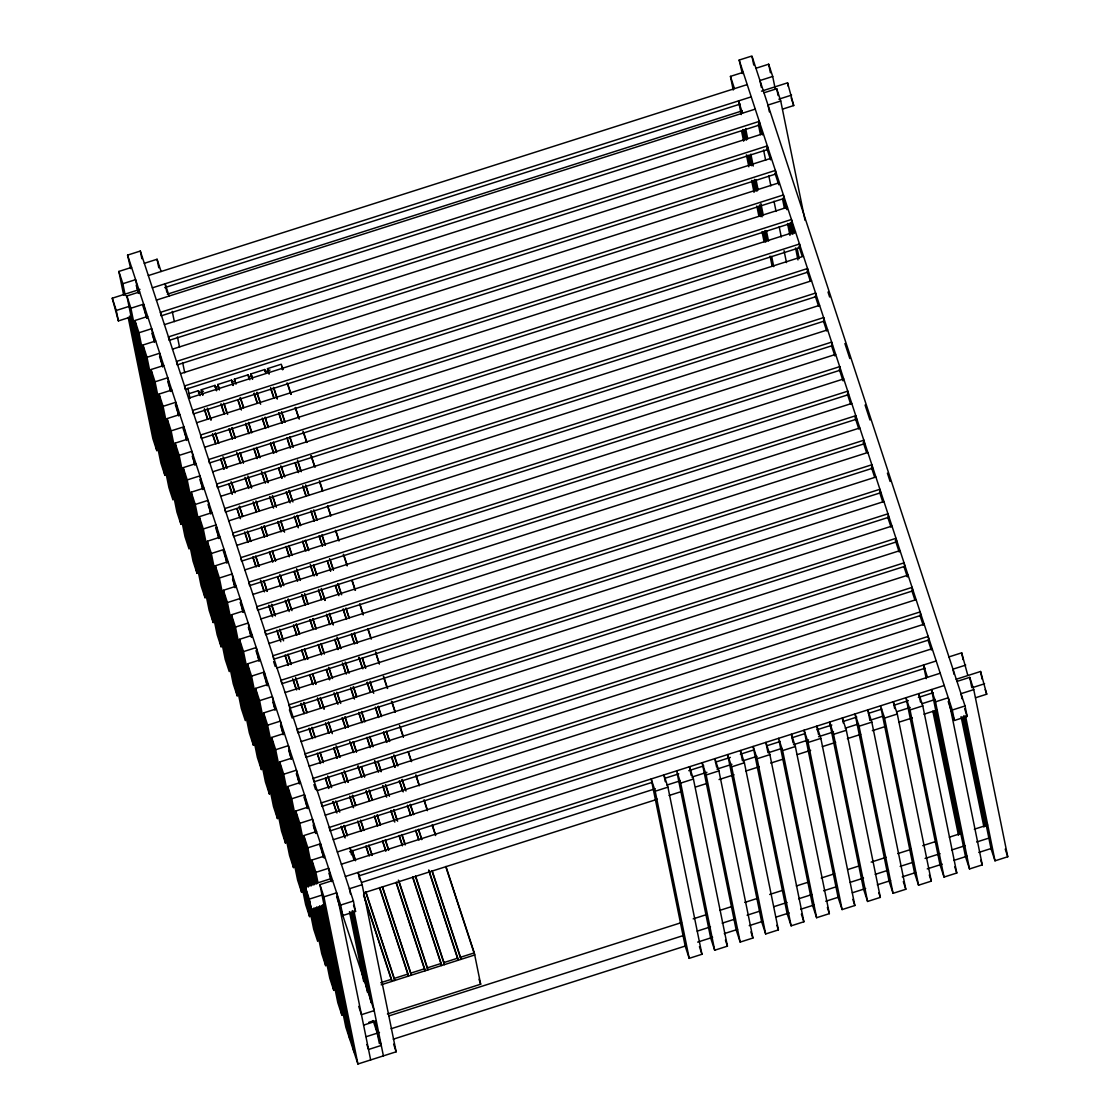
<?xml version="1.0" encoding="UTF-8"?>
<svg xmlns="http://www.w3.org/2000/svg" width="1120" height="1120" viewBox="0 0 1120 1120"><rect width="100%" height="100%" fill="white"/><g stroke="black" fill="none" stroke-linecap="round" stroke-linejoin="round"><path stroke-width="1.5" d="M127.568 255.122L140.308 251.048L353.416 901.012L355.544 911.456L342.804 915.516L340.676 905.072L127.568 255.122L130.69 268.632M742.308 73.57L739.172 60.06L751.912 56L965.034 705.95L967.148 716.408L954.408 720.468L948.206 701.554M123.704 295.316L118.846 271.446L131.586 267.386M144.326 263.312L157.066 259.252L161.084 271.516M733.222 90.034L730.45 76.384L743.19 72.324M755.93 68.264L768.67 64.204L772.702 76.468L775.124 88.396M125.3 295.638L122.864 283.71L135.604 279.65L138.376 293.286M148.344 275.576L747.208 84.588M772.702 76.468L759.962 80.528L761.348 87.346M131.138 316.862L118.398 320.922L112.252 298.214L139.986 289.366M761.488 91.154L787.57 82.838L793.716 105.56L782.558 109.116M168.098 474.348L164.906 475.356L160.888 463.092L126.882 295.974L139.622 291.9M152.362 287.84L751.24 96.852M763.98 92.792L776.72 88.732L780.738 100.996L805.028 220.36M164.724 287.616L740.292 104.048M118.398 320.922L116.27 310.478L129.01 306.418M167.328 294.196L742.182 110.866M778.848 99.176L791.588 95.102M164.906 475.356L130.9 308.238L143.654 304.164L146.426 317.814M156.394 300.104L755.258 109.116M780.738 100.996L767.998 105.056L769.384 111.874M134.932 320.502L138.95 332.766L172.956 499.884L168.924 487.62L134.932 320.502L147.672 316.428M138.95 332.766L151.69 328.692L154.462 342.342M164.43 324.632L763.294 133.644M142.968 345.03L146.986 357.294L180.992 524.412L176.974 512.148L142.968 345.03L155.708 340.956M768.026 149.394L169.162 340.382L168.448 336.896L767.326 145.908L768.026 149.394L767.018 146.328M146.986 357.294L159.726 353.22L162.512 366.87M172.48 349.16L771.344 158.172M151.018 369.544L155.036 381.808L189.042 548.94L185.01 536.676L151.018 369.544L163.758 365.484M155.036 381.808L167.776 377.748L170.548 391.398M180.516 373.688L779.38 182.7M159.054 394.072L163.072 406.336L197.078 573.468L193.06 561.204L159.054 394.072L171.794 390.012M189.28 393.582L198.45 390.656L200.088 395.64M202.776 395.178L201.264 389.76L215.026 385.378L216.65 390.362M219.338 389.9L217.826 384.482L231.588 380.086L233.226 385.084M234.808 381.29L234.388 379.19L248.15 374.808L249.788 379.792M252.462 379.33L250.95 373.912L264.712 369.53L265.804 372.848M269.038 374.052L267.512 368.634L281.274 364.238L282.912 369.236M198.436 392.882L203.434 391.286M215.096 387.576L218.428 386.512M231.742 382.27L235.074 381.206M248.402 376.95L251.734 375.886M270.046 370.048L265.048 371.644L264.712 369.53M163.072 406.336L175.812 402.276L178.598 415.926M188.552 398.216L787.43 207.228M167.09 418.6L171.122 430.864L205.114 597.996L201.096 585.732L167.09 418.6L179.844 414.54M193.284 413.952L792.148 222.964L791.448 219.492L192.584 410.48L193.046 412.804M171.122 430.864L183.862 426.804L186.634 440.44M196.602 422.744L795.466 231.756M216.342 621.502L213.164 622.524L209.146 610.26L175.14 443.128L187.88 439.068M213.164 622.524L179.158 455.392L191.898 451.332L194.67 464.968M204.638 447.272L803.502 256.27M183.176 467.656L187.208 479.92L221.2 647.052L217.182 634.788L183.176 467.656L195.916 463.596M808.234 272.02L209.37 463.008L208.67 459.536L807.534 268.534L808.234 272.02L807.226 268.954M187.208 479.92L199.948 475.86L202.72 489.496M212.688 471.8L811.552 280.798M191.226 492.184L195.244 504.448L229.25 671.58L225.218 659.316L191.226 492.184L203.966 488.124M195.244 504.448L207.984 500.388L210.756 514.024M220.724 496.314L819.588 305.326M199.262 516.712L203.28 528.976L237.286 696.094L233.268 683.844L199.262 516.712L212.002 512.652M203.28 528.976L216.034 524.916L218.806 538.552M228.774 520.842L827.638 329.854M207.312 541.24L211.33 553.504L245.336 720.622L241.304 708.358L207.312 541.24L220.052 537.18M233.492 536.592L832.37 345.604L831.656 342.118L232.792 533.106L233.268 535.43M211.33 553.504L224.07 549.43L226.842 563.08M236.81 545.37L835.674 354.382M256.564 744.142L253.372 745.15L249.354 732.886L215.348 565.768L228.088 561.694M253.372 745.15L219.366 578.032L232.106 573.958L234.892 587.608M244.86 569.898L843.724 378.91M223.384 590.296L227.416 602.56L261.408 769.678L257.39 757.414L223.384 590.296L236.138 586.222M227.416 602.56L240.156 598.486L242.928 612.136M252.896 594.426L851.76 403.438M231.434 614.81L235.452 627.074L269.458 794.206L265.44 781.942L231.434 614.81L244.174 610.75M256.914 606.69L855.778 415.702L856.492 419.188L257.628 610.176L257.152 607.852M235.452 627.074L248.192 623.014L250.978 636.664M260.932 618.954L859.81 427.966M239.47 639.338L243.502 651.602L277.494 818.734L273.476 806.47L239.47 639.338L252.21 635.278M243.502 651.602L256.242 647.542L259.014 661.192M268.982 643.482L867.846 452.494M247.52 663.866L251.538 676.13L285.544 843.262L281.526 830.998L247.52 663.866L260.26 659.806M251.538 676.13L264.278 672.07L267.05 685.706M277.018 668.01L875.882 477.022M255.556 688.394L259.574 700.658L293.58 867.79L289.562 855.526L255.556 688.394L268.296 684.334M281.75 683.746L880.614 492.758L879.914 489.286L281.036 680.274L281.512 682.584M259.574 700.658L272.328 696.598L275.1 710.234M285.068 692.538L883.932 501.536M304.808 891.296L301.63 892.318L297.598 880.054L263.606 712.922L276.346 708.862M301.63 892.318L267.624 725.186L280.364 721.126L283.136 734.762M293.104 717.066L891.968 526.064M271.642 737.45L275.66 749.714L309.666 916.846L305.648 904.582L271.642 737.45L284.382 733.39M896.7 541.814L297.836 732.802L297.122 729.316L895.986 538.328L896.7 541.814L895.692 538.748M275.66 749.714L288.4 745.654L291.186 759.29M301.154 741.58L900.018 550.592M309.386 900.438L317.702 941.36L313.684 929.11L279.692 761.978L292.432 757.918M306.6 886.788L283.71 774.242L296.45 770.182L299.222 783.818M309.19 766.108L908.054 575.12M308.196 887.124L287.728 786.506L300.468 782.446M309.442 885.738L291.746 798.77L304.486 794.696L307.272 808.346M317.226 790.636L916.104 599.648M311.038 886.06L295.764 811.034L308.518 806.96M312.284 884.688L299.796 823.298L312.536 819.224L315.308 832.874M325.276 815.164L924.14 624.176M313.88 885.01L303.814 835.562L316.554 831.488M315.112 883.638L307.832 847.826L320.572 843.752L323.344 857.402M333.312 839.692L932.176 648.704M316.708 883.96L311.85 860.076L324.59 856.016M337.344 851.956L936.208 660.968M948.948 656.908L961.688 652.834L967.792 675.332M349.692 851.718L925.26 668.164M317.954 882.574L315.868 872.34L328.622 868.28L331.044 880.222M341.362 864.22L940.226 673.232M965.706 665.098L952.966 669.172L954.002 674.282M324.142 905.506L311.402 909.566L305.256 886.858L331.324 878.542M956.172 679.266L980.574 671.482L986.72 694.19L975.576 697.746M353.892 1051.736L319.9 884.604L332.64 880.544M345.38 876.484L944.244 685.496M956.984 681.422L969.724 677.362L973.756 689.626L1007.748 856.758L995.008 860.818L990.99 848.554L963.928 715.54M359.394 875.714L652.176 782.348M665.476 778.106L678.79 773.864M688.772 770.672L703.738 765.898M715.386 762.188L730.366 757.414M740.348 754.236L753.648 749.98M766.962 745.738L780.262 741.496M791.91 737.786L805.224 733.544M816.858 729.82L831.838 725.046M843.486 721.336L856.786 717.094M868.434 713.384L881.734 709.128M895.048 704.886L908.362 700.644M918.344 697.466L933.31 692.692M311.402 909.566L309.274 899.122L322.014 895.062M362.012 882.308L655.27 788.774M666.932 785.05L680.26 780.808M691.922 777.084L706.916 772.296M716.926 769.118L731.92 764.33M743.582 760.606L756.91 756.364M768.572 752.64L781.9 748.384M793.562 744.674L808.556 739.886M818.566 736.694L833.56 731.92M845.222 728.196L858.55 723.94M870.212 720.23L883.54 715.974M896.868 711.718L910.21 707.476M921.872 703.752L935.2 699.496M973.448 687.302L984.592 683.746M359.506 879.242L358.12 872.424L362.138 884.688L396.144 1051.806L357.924 1064L323.918 896.868L336.658 892.808L370.664 1059.94M362.138 884.688L349.398 888.748L350.448 893.858M667.94 787.15L701.946 954.282L689.206 958.342L655.2 791.224L667.94 787.15L663.922 774.886L665.308 781.718M693.434 779.03L727.426 946.162L714.686 950.222L680.694 783.09L693.434 779.03L689.402 766.766L691.138 775.292M718.914 770.896L752.92 938.028L740.18 942.088L706.174 774.97L718.914 770.896L714.896 758.632L716.632 767.158M744.394 762.776L778.4 929.894L765.66 933.968L731.654 766.836L744.394 762.776L740.376 750.512L742.462 760.746M769.874 754.642L803.88 921.774L791.14 925.834L757.134 758.716L769.874 754.642L765.856 742.378L767.942 752.612M795.368 746.522L829.36 913.64L816.62 917.714L782.628 750.582L795.368 746.522L791.35 734.258L793.072 742.784M820.848 738.388L854.854 905.52L842.114 909.58L808.108 742.462L820.848 738.388L816.83 726.124L818.566 734.65M846.328 730.268L880.334 897.386L867.594 901.46L833.588 734.328L846.328 730.268L842.31 718.004L843.346 723.114M871.822 722.134L905.814 889.266L893.074 893.326L859.068 726.208L871.822 722.134L867.79 709.87L869.876 720.104M897.302 714.014L931.308 881.132L918.554 885.206L884.562 718.074L897.302 714.014L893.284 701.75L894.67 708.568M922.782 705.88L956.788 873.012L944.048 877.072L910.042 709.94L922.782 705.88L918.764 693.616L920.5 702.142M935.522 701.82L948.262 697.76L982.268 864.878L969.528 868.952L965.51 856.688L931.504 689.556L935.522 701.82L969.528 868.952M973.756 689.626L961.002 693.686L962.052 698.81M364.14 892.752L657.398 799.218M669.06 795.508L682.388 791.252M695.716 786.996L707.378 783.286M719.04 779.562L734.034 774.774M745.71 771.064L759.038 766.808M770.7 763.084L784.028 758.842M797.356 754.586L810.684 750.33M822.346 746.62L835.688 742.364M847.35 738.64L860.678 734.398M872.34 730.674L885.668 726.418M898.996 722.176L912.324 717.92M923.986 714.196L937.328 709.94M340.676 905.072L353.416 901.012M954.408 720.468L952.294 710.024L965.034 705.95M380.758 982.702L391.468 979.3L363.664 894.488M365.792 892.36L394.702 980.49L394.268 978.404L408.03 974.008L379.68 887.544M382.368 887.082L411.264 975.212L410.83 973.112L424.592 968.73L396.242 882.266M398.384 880.138L427.826 969.92L427.406 967.834L441.154 963.452L412.804 876.974M415.492 876.512L444.388 964.642L443.968 962.556L457.73 958.16L428.82 870.03M432.054 871.234L460.95 959.364L460.53 957.264L474.292 952.882L445.942 866.418M381.192 984.802L474.712 954.968L445.816 866.838M318.388 907.186L337.82 1002.68L341.838 1014.944L345.016 1013.936M387.408 1013.964L480.662 984.214L474.292 952.882M368.816 1022.308L373.8 1020.726M388.766 1015.952L681.534 922.572M693.182 918.862L706.482 914.62M719.796 910.378L731.444 906.668M744.744 902.426L758.058 898.17M769.692 894.46L783.006 890.218M796.306 885.976L807.954 882.266M821.268 878.01L834.568 873.768M847.882 869.526L859.516 865.816M871.164 862.106L886.13 857.332M897.778 853.608L911.092 849.366M922.726 845.656L936.04 841.414M949.34 837.172L960.988 833.448M974.302 829.206L987.602 824.964M363.58 1025.122L376.32 1021.048M366.184 1036.7L379.484 1032.458M391.132 1028.734L683.886 935.368M697.2 931.126L710.5 926.884M722.148 923.174L735.462 918.932M747.096 915.208L760.41 910.966M773.724 906.724L787.024 902.482M798.672 898.772L811.972 894.53M823.62 890.806L836.934 886.564M850.234 882.322L863.548 878.08M875.182 874.37L888.496 870.114M900.144 866.404L913.444 862.162M925.092 858.452L940.058 853.678M951.706 849.968L965.006 845.712M976.654 842.002L989.968 837.76M393.26 1039.192L686.014 945.812M697.662 942.102L712.628 937.328M724.276 933.618L737.59 929.376M749.224 925.652L762.538 921.41M775.838 917.168L789.152 912.926M800.8 909.216L814.1 904.974M825.748 901.25L839.048 897.008M852.362 892.766L865.662 888.524M877.31 884.814L890.624 880.572M902.258 876.848L915.572 872.606M927.22 868.896L942.186 864.122M953.834 860.412L967.134 856.17M978.782 852.446L992.082 848.204M791.196 97.888L793.716 105.56M985.208 689.598L986.72 694.19M828.002 292.04L829.64 297.024M844.9 343.546L849.8 358.512M865.06 405.034L869.96 419.986M887.404 473.158L890.12 481.474M964.642 708.736L967.148 716.408M1005.242 849.086L1007.748 856.758M739.172 60.06L952.294 710.024M855.484 416.122L856.492 419.188M758.604 123.284L762.412 134.918M766.78 148.204L770.588 159.838M774.942 173.138L778.764 184.772M783.118 198.058L786.94 209.692M791.294 222.992L794.556 232.96M798.924 246.246L802.186 256.214M807.1 271.18L810.362 281.148M815.262 296.1L818.538 306.068M823.438 321.02L826.714 331.002M831.614 345.954L834.876 355.922M839.244 369.222L843.052 380.842M847.42 394.142L850.682 404.11M855.036 417.41L858.858 429.03M863.212 442.33L866.488 452.298M871.388 467.25L874.65 477.232M879.564 492.184L882.826 502.152M887.726 517.104L891.002 527.072M895.356 540.372L899.178 552.006M904.078 566.958L907.354 576.926M911.708 590.226L914.97 600.194M919.884 615.146L923.146 625.114M928.046 640.066L931.322 650.048M983.948 827.092L961.086 716.59M730.45 76.384L734.468 88.648M742.518 113.176L738.5 100.912L741.272 114.562M927.486 677.292L923.468 665.028L926.24 678.678M980.756 860.286L982.268 864.878M958.468 835.226L932.834 711.074M910.042 709.94L906.024 697.69L940.016 864.808L944.048 877.072M954.772 866.88L956.788 873.012M884.562 718.074L880.53 705.81L914.536 872.942L918.554 885.206M929.292 875L931.308 881.132M859.068 726.208L855.05 713.944L889.056 881.062L893.074 893.326M903.308 881.594L905.814 889.266M833.588 734.328L829.57 722.064L863.576 889.196L867.594 901.46M878.822 892.794L880.334 897.386M808.108 742.462L804.09 730.198L838.082 897.316L842.114 909.58M852.838 899.388L854.854 905.52M782.628 750.582L778.596 738.318L812.602 905.45L816.62 917.714M827.358 907.508L829.36 913.64M757.134 758.716L753.116 746.452L787.122 913.57L791.14 925.834M801.374 914.116L803.88 921.774M731.654 766.836L727.636 754.572L761.642 921.704L765.66 933.968M776.888 925.302L778.4 929.894M706.174 774.97L702.156 762.706L736.148 929.824L740.18 942.088M750.904 931.896L752.92 938.028M680.694 783.09L676.662 770.826L710.668 937.958L714.686 950.222M725.424 940.03L727.426 946.162M655.2 791.224L651.182 778.96L685.188 946.078L689.206 958.342M699.44 946.624L701.946 954.282M287.826 384.202L291.088 394.17M295.456 407.47L299.264 419.118M303.632 432.418L306.908 442.4M311.262 455.7L315.084 467.334M319.438 480.634L322.714 490.616M327.628 505.582L330.89 515.564M335.804 530.53L339.066 540.498M343.98 555.464L347.256 565.446M352.156 580.412L355.432 590.38M359.786 603.694L363.062 613.662M367.962 628.628L371.238 638.61M375.606 651.91L379.414 663.544M383.782 676.858L387.59 688.492M391.958 701.792L395.234 711.774M400.134 726.74L403.41 736.708M408.31 751.674L411.586 761.656M415.954 774.956L419.216 784.938M424.13 799.904L427.392 809.872M432.306 824.838L435.582 834.82M282.786 369.656L281.708 366.338L282.366 369.586M287.126 382.858L290.92 394.422M295.246 407.652L298.606 417.872M302.96 431.186L306.656 442.442M311.01 455.714L314.412 466.102M319.718 482.258L322.588 491.036M327.502 506.002L330.778 515.984M335.482 530.348L338.954 540.932M343.308 554.232L347.13 565.866M352.03 580.832L355.068 590.072M359.954 604.996L363.216 614.95M367.85 629.062L371.126 639.03M375.732 653.1L379.302 663.978M383.348 676.312L387.156 687.932M391.496 701.19L395.108 712.194M399.476 725.494L403.284 737.142M408.198 752.108L411.082 760.914M415.828 775.39L419.244 785.792M424.004 800.324L427.392 810.67M432.18 825.272L435.554 835.548M479.038 979.244L480.662 984.214M267.512 368.634L269.15 373.618M274.064 388.584L277.326 398.566M281.694 411.866L284.97 421.834M289.87 436.8L293.146 446.782M297.5 460.082L301.322 471.73M305.69 485.03L308.952 494.998M313.866 509.964L317.128 519.946M322.042 534.912L325.318 544.894M330.218 559.86L333.494 569.828M338.394 584.794L341.67 594.776M346.024 608.076L349.3 618.058M354.214 633.024L357.476 642.992M362.39 657.958L365.652 667.94M370.02 681.24L373.296 691.222M378.196 706.188L381.472 716.156M386.372 731.122L389.648 741.104M394.562 756.07L397.824 766.038M402.192 779.352L406 790.986M410.368 804.286L413.644 814.268M418.544 829.234L421.82 839.216M432.18 870.8L460.53 957.264M273.392 387.352L277.214 398.986M281.568 412.286L284.844 422.268M289.758 437.234L293.02 447.216M297.934 462.168L300.65 470.484M305.564 485.45L308.84 495.432M313.74 510.398L317.016 520.38M321.916 535.332L325.192 545.314M329.56 558.614L333.368 570.262M337.736 583.562L340.998 593.544M345.912 608.51L349.188 618.478M354.088 633.444L357.364 643.426M362.264 658.392L365.54 668.36M370.44 683.326L373.716 693.308M378.084 706.608L381.346 716.59M386.26 731.556L389.522 741.524M393.89 754.838L397.166 764.806M402.066 779.772L405.342 789.754M410.242 804.72L413.518 814.688M418.432 829.654L421.694 839.636M270.704 387.814L273.98 397.796M278.894 412.762L282.156 422.73M287.07 437.696L290.332 447.678M295.246 462.644L298.522 472.626M302.876 485.926L306.152 495.894M311.052 510.86L314.328 520.842M319.242 535.808L322.504 545.79M327.418 560.756L330.68 570.724M335.594 585.69L338.87 595.672M343.224 608.972L346.5 618.954M351.4 633.92L354.676 643.888M359.044 657.188L362.852 668.836M367.22 682.136L370.482 692.118M375.396 707.084L378.672 717.052M383.572 732.018L386.848 742M391.748 756.966L395.024 766.934M399.924 781.9L403.2 791.882M407.568 805.182L410.83 815.164M415.744 830.13L419.006 840.098M270.592 388.248L273.868 398.216M278.768 413.182L282.044 423.164M287.49 439.796L290.22 448.098M295.12 463.064L297.85 471.38M302.764 486.346L306.026 496.328M310.94 511.294L314.202 521.262M319.116 536.228L322.392 546.21M327.838 562.842L330.568 571.158M335.468 586.124L338.198 594.426M343.112 609.392L346.374 619.374M351.288 634.34L354.004 642.656M358.918 657.622L362.194 667.59M367.094 682.556L369.824 690.872M375.816 709.17L378.546 717.486M383.446 732.452L386.722 742.42M391.636 757.386L394.898 767.368M399.266 780.668L402.542 790.65M407.442 805.616L410.718 815.584M416.164 832.216L418.348 838.866M428.708 870.464L458.15 960.246L457.73 958.16M250.95 373.912L252.588 378.896M256.956 392.21L260.218 402.178M265.132 417.144L268.394 427.126M273.308 442.092L276.584 452.06M281.484 467.026L284.76 477.008M289.114 490.308L292.936 501.956M297.304 515.256L300.566 525.224M305.48 540.19L308.742 550.172M313.656 565.138L316.932 575.12M321.286 588.42L325.108 600.054M329.462 613.354L333.284 625.002M337.638 638.302L340.914 648.284M345.828 663.25L349.09 673.218M353.458 686.518L356.734 696.5M361.634 711.466L364.91 721.448M369.81 736.414L373.086 746.382M377.986 761.348L381.262 771.33M385.63 784.63L389.438 796.264M393.806 809.578L397.614 821.212M401.982 834.512L405.258 844.494M415.618 876.092L443.968 962.556M256.83 392.63L260.652 404.264M265.006 417.578L268.282 427.546M273.182 442.512L276.458 452.494M280.826 465.794L284.088 475.776M289.002 490.742L292.264 500.71M297.178 515.676L300.454 525.658M305.354 540.624L308.63 550.592M313.53 565.558L316.806 575.54M321.706 590.506L324.982 600.488M329.35 613.788L332.612 623.756M336.98 637.07L340.802 648.704M345.156 662.004L348.432 671.986M353.332 686.952L356.608 696.92M361.508 711.886L364.784 721.868M369.698 736.834L372.96 746.816M377.874 761.782L381.136 771.75M385.504 785.05L388.78 795.032M393.68 809.998L396.956 819.98M401.856 834.946L405.132 844.914M254.142 393.092L257.418 403.074M262.318 418.04L265.594 428.022M270.508 442.988L273.77 452.956M278.684 467.922L281.946 477.904M286.86 492.87L290.136 502.838M294.49 516.152L298.312 527.786M302.666 541.086L305.942 551.068M310.31 564.368L314.118 576.002M318.486 589.316L321.748 599.284M326.662 614.25L329.938 624.232M334.838 639.198L338.114 649.18M343.014 664.132L346.29 674.114M350.658 687.414L354.466 699.062M358.834 712.362L362.096 722.344M367.01 737.296L370.286 747.278M374.64 760.578L378.462 772.226M382.816 785.526L386.638 797.16M390.992 810.46L394.814 822.108M399.182 835.408L402.444 845.39M254.03 393.526L256.746 401.842M262.752 420.126L265.482 428.442M270.382 443.408L273.658 453.39M278.558 468.356L281.834 478.324M286.188 491.638L289.464 501.606M294.378 516.572L297.64 526.554M303.1 543.172L305.284 549.836M310.73 566.454L313.46 574.77M318.906 591.402L321.636 599.718M326.536 614.684L329.812 624.652M334.726 639.618L337.988 649.6M342.356 662.9L345.618 672.882M351.078 689.514L353.808 697.816M358.708 712.782L361.984 722.764M366.884 737.73L370.16 747.712M374.528 761.012L377.79 770.98M382.704 785.946L385.966 795.928M390.88 810.894L394.156 820.876M399.056 835.842L402.332 845.81M412.692 877.408L441.588 965.538L441.154 963.452M234.388 379.19L236.026 384.188M240.38 397.488L243.656 407.47M248.57 422.436L251.832 432.404M256.746 447.37L260.008 457.352M264.922 472.318L268.198 482.286M272.552 495.6L276.374 507.234M280.728 520.534L284.55 532.182M288.918 545.482L292.18 555.45M296.548 568.764L300.356 580.398M304.724 593.698L308 603.68M312.9 618.646L316.176 628.614M321.076 643.58L324.352 653.562M329.252 668.528L332.528 678.51M337.442 693.476L340.704 703.444M345.072 716.744L348.348 726.726M353.248 741.692L356.524 751.674M361.424 766.64L364.7 776.608M369.054 789.908L372.33 799.89M377.244 814.856L380.506 824.838M385.42 839.804L388.682 849.772M399.042 881.37L427.406 967.834M240.268 397.908L243.544 407.89M248.444 422.856L251.72 432.838M256.62 447.804L259.896 457.772M264.796 472.738L268.072 482.72M272.44 496.02L275.702 506.002M280.616 520.968L283.878 530.936M288.792 545.902L291.522 554.218M296.968 570.85L299.698 579.166M304.598 594.132L307.874 604.1M312.788 619.066L316.05 629.048M320.964 644.014L324.226 653.982M328.594 667.296L331.87 677.264M336.77 692.23L340.046 702.212M344.946 717.178L348.222 727.146M353.122 742.112L356.398 752.094M361.312 767.06L364.574 777.042M369.488 792.008L372.218 800.31M377.118 815.276L380.394 825.258M385.294 840.224L388.57 850.206M238.126 400.05L241.402 410.018M245.756 423.318L249.032 433.3M253.932 448.266L257.208 458.248M261.576 471.548L265.384 483.182M269.752 496.482L273.56 508.13M277.928 521.43L281.204 531.412M286.104 546.378L289.38 556.346M294.28 571.312L297.556 581.294M301.924 594.594L305.186 604.576M310.1 619.542L313.362 629.51M318.276 644.476L321.552 654.458M326.452 669.424L329.728 679.392M334.082 692.706L337.904 704.34M342.272 717.64L345.534 727.622M350.448 742.588L353.71 752.556M358.078 765.87L361.9 777.504M366.254 790.804L369.53 800.786M374.43 815.752L377.706 825.72M382.606 840.686L385.882 850.668M233.1 385.504L231.588 380.086M238 400.47L240.73 408.786M245.644 423.752L248.906 433.72M253.82 448.686L257.096 458.668M261.45 471.968L264.726 481.95M269.626 496.916L272.356 505.232M277.802 521.85L281.078 531.832M285.992 546.798L289.254 556.78M294.168 571.746L296.898 580.062M301.798 595.014L305.074 604.996M309.974 619.962L312.704 628.278M318.696 646.562L321.426 654.878M326.34 669.844L329.602 679.826M334.516 694.792L337.232 703.108M342.146 718.074L345.422 728.042M349.776 741.342L353.052 751.324M357.952 766.29L361.228 776.272M366.142 791.238L369.404 801.206M374.864 817.838L377.58 826.154M382.494 841.12L385.77 851.102M396.116 882.686L425.026 970.816L424.592 968.73M217.826 384.482L219.464 389.466M224.364 404.432L227.64 414.414M231.994 427.714L235.27 437.682M240.184 452.648L243.446 462.63M247.814 475.93L251.622 487.578M255.99 500.878L259.266 510.846M264.166 525.812L267.442 535.794M272.342 550.76L275.618 560.742M280.532 575.708L283.794 585.676M288.162 598.976L291.97 610.624M296.338 623.924L299.614 633.906M304.514 648.872L307.79 658.84M312.69 673.806L315.966 683.788M320.866 698.754L324.142 708.722M328.51 722.036L332.318 733.67M336.686 746.97L339.962 756.952M344.862 771.918L348.138 781.886M352.492 795.2L355.768 805.168M360.668 820.134L363.944 830.116M368.858 845.082L372.12 855.064M382.48 886.648L410.83 973.112M223.706 403.2L226.968 413.168M231.882 428.134L235.158 438.116M240.058 453.082L243.334 463.064M248.234 478.016L251.51 487.998M256.41 502.964L259.14 511.28M264.054 526.246L267.316 536.228M272.23 551.18L275.492 561.162M279.86 574.462L283.136 584.444M288.036 599.41L291.312 609.392M296.212 624.358L299.488 634.326M304.402 649.292L307.664 659.274M312.578 674.24L315.84 684.208M320.208 697.522L324.03 709.156M328.384 722.456L331.66 732.438M336.014 745.738L339.836 757.372M344.19 770.686L348.012 782.32M352.38 795.62L355.642 805.602M360.556 820.568L363.832 830.536M368.732 845.502L372.008 855.484M221.018 403.662L224.294 413.644M229.194 428.61L232.47 438.578M237.37 453.544L240.646 463.526M245.546 478.492L248.822 488.474M253.19 501.774L256.452 511.742M261.366 526.708L264.642 536.69M269.542 551.656L272.818 561.638M277.718 576.604L280.994 586.572M285.894 601.538L289.17 611.52M293.538 624.82L296.8 634.802M301.714 649.768L304.976 659.736M309.89 674.702L313.166 684.684M317.52 697.984L320.796 707.966M325.696 722.932L328.972 732.9M333.886 747.866L337.148 757.848M342.062 772.814L345.324 782.782M349.692 796.096L353.514 807.73M357.868 821.03L361.144 831.012M366.044 845.978L369.32 855.946M216.538 390.782L215.026 385.378M221.438 405.748L224.168 414.064M229.082 429.03L232.344 439.012M236.712 452.312L239.974 462.294M244.888 477.26L248.164 487.228M253.61 503.86L256.34 512.176M261.786 528.808L264.516 537.11M269.416 552.076L272.692 562.058M277.606 577.024L280.868 587.006M285.236 600.306L288.512 610.274M293.958 626.906L296.688 635.222M301.588 650.188L304.318 658.504M309.764 675.136L312.494 683.438M317.408 698.404L320.67 708.386M325.584 723.352L328.846 733.334M333.76 748.3L337.036 758.268M341.936 773.234L344.12 779.884M350.112 798.182L352.842 806.498M357.756 821.464L361.018 831.432M365.932 846.398L368.648 854.714M379.554 887.978L408.45 976.094L408.03 974.008M201.264 389.76L202.902 394.744M207.256 408.058L211.078 419.692M215.432 432.992L218.708 442.974M223.608 457.94L226.884 467.908M231.798 482.874L235.06 492.856M239.428 506.156L242.704 516.138M247.604 531.104L250.88 541.072M255.78 556.038L259.056 566.02M263.956 580.986L267.232 590.968M271.6 604.268L275.408 615.902M279.776 629.202L283.584 640.85M287.952 654.15L291.228 664.132M295.582 677.432L299.404 689.066M303.758 702.366L307.034 712.348M311.948 727.314L315.21 737.296M320.124 752.262L323.386 762.23M328.3 777.196L331.576 787.178M336.476 802.144L339.752 812.112M344.106 825.426L347.382 835.394M352.282 850.36L355.558 860.342M365.918 891.94L394.268 978.404M207.676 410.144L210.952 420.112M215.32 433.426L218.582 443.394M222.95 456.694L226.772 468.342M231.126 481.642L234.402 491.624M239.302 506.59L242.578 516.558M247.478 531.524L250.754 541.506M255.668 556.472L258.93 566.44M263.844 581.406L267.106 591.388M271.474 604.688L274.75 614.67M279.65 629.636L282.926 639.604M287.826 654.57L291.102 664.552M296.016 679.518L299.278 689.5M303.646 702.8L306.908 712.768M311.822 727.734L315.098 737.716M319.998 752.682L323.274 762.664M327.628 775.964L331.45 787.598M335.804 800.898L339.08 810.88M343.994 825.846L347.256 835.828M352.17 850.794L355.446 860.762M169.134 296.044L165.116 283.78L166.852 292.306M354.102 860.16L350.084 847.896L351.47 854.714M204.456 408.94L207.718 418.922M212.632 433.888L215.908 443.87M220.808 458.836L224.084 468.804M228.984 483.77L232.26 493.752M237.16 508.718L240.436 518.686M244.804 532L248.066 541.968M252.98 556.934L256.256 566.916M260.61 580.216L264.432 591.864M268.786 605.164L272.608 616.798M276.962 630.098L280.784 641.746M285.152 655.046L288.414 665.028M293.328 679.98L296.59 689.962M300.958 703.262L304.234 713.244M309.134 728.21L312.41 738.192M317.31 753.144L320.586 763.126M325.5 778.092L328.762 788.074M333.13 801.374L336.938 813.008M341.306 826.308L345.128 837.956M204.33 409.374L207.606 419.356M212.506 434.322L215.236 442.624M220.696 459.256L223.958 469.238M228.872 484.204L232.134 494.172M237.048 509.138L239.778 517.454M244.678 532.42L247.954 542.402M252.854 557.368L255.584 565.684M260.498 580.65L263.76 590.618M268.674 605.584L271.936 615.566M277.396 632.198L280.126 640.5M285.026 655.466L288.302 665.448M292.656 678.748L295.932 688.73M300.832 703.696L304.108 713.664M309.022 728.63L312.284 738.612M317.744 755.244L320.46 763.56M325.374 778.526L328.65 788.494M333.004 801.794L336.28 811.776M341.18 826.742L344.456 836.724M363.538 894.922L391.888 981.386L391.468 979.3M273.616 661.57L275.24 666.554M289.408 709.758L292.138 718.06M313.936 784.532L315.56 789.516M353.542 905.324L355.544 911.456M393.638 1044.148L396.144 1051.806M136.22 285.488L138.824 293.412M142.632 305.046L147 318.332M151.9 333.298L154.616 341.6M159.53 356.552L162.792 366.534M167.692 381.486L170.968 391.454M175.322 404.74L178.598 414.722M182.952 428.008L186.774 439.642M192.22 456.26L195.23 464.814M199.85 479.528L203.112 489.496M208.012 504.448L210.742 512.75M215.642 527.716L218.918 537.684M223.272 550.97L227.094 562.604M232.54 579.222L235.256 587.538M240.17 602.49L243.432 612.458M248.332 627.41L251.608 637.378M255.962 650.678L259.238 660.646M263.592 673.946L267.414 685.566M272.86 702.184L275.03 708.834M280.49 725.452L283.206 733.768M288.652 750.372L291.382 758.688M296.282 773.64L299.558 783.608M303.912 796.908L307.72 808.542M313.18 825.16L315.896 833.462M319.718 845.096L324.156 857.99M328.972 873.348L331.702 881.65M336.602 896.602L374.192 1010.604L361.452 1014.678L358.736 1006.376M373.114 1020.544L381.276 1045.422L368.536 1049.496L366.898 1044.512M118.846 271.446L122.864 283.71M126.882 295.974L130.9 308.238M175.14 443.128L179.158 455.392M215.348 565.768L219.366 578.032M263.606 712.922L267.624 725.186M279.692 761.978L283.71 774.242M287.728 786.506L291.746 798.77M295.764 811.034L299.796 823.298M303.814 835.562L307.832 847.826M311.85 860.076L315.868 872.34M319.9 884.604L323.918 896.868M112.252 298.214L116.27 310.478M305.256 886.858L309.274 899.122M347.746 1029.028L351.778 1041.292M357.924 1064L345.856 1027.208L321.216 906.122M980.574 671.482L982.128 679.14M969.724 677.362L971.81 687.596M961.688 652.834L963.074 659.666M965.524 715.862L995.008 860.818M962.682 716.912L984.886 826.056M934.416 711.396L959.406 834.19M787.57 82.838L788.27 86.324M776.72 88.732L778.106 95.55M768.67 64.204L770.406 72.73M791.938 222.726L794.024 232.96M797.146 248.304L799.218 258.538M790.342 222.404L792.778 234.332M795.55 247.982L797.986 259.924M783.902 198.198L785.974 208.432M789.096 223.776L791.182 234.01M782.656 199.584L784.392 208.11M787.514 223.454L789.936 235.396M752.15 57.162L753.76 65.058M758.38 124.46L760.466 134.694M763.588 150.052L765.66 160.272M768.782 175.63L770.868 185.864M773.99 201.208L776.076 211.442M779.198 226.786L781.284 237.02M784.056 250.67L786.478 262.598M745.64 128.534L747.712 138.768M750.848 154.112L753.27 166.054M756.042 179.69L758.128 189.924M760.9 203.56L763.336 215.502M766.458 230.846L768.53 241.08M771.666 256.438L773.738 266.658M744.394 129.906L746.48 140.14M749.602 155.484L751.674 165.718M754.46 179.368L756.882 191.296M759.654 204.946L762.09 216.888M764.862 230.524L766.948 240.758M770.07 256.102L772.142 266.336M742.798 129.584L744.884 139.818M748.006 155.162L750.092 165.396M753.214 180.74L755.286 190.974M758.408 206.318L760.494 216.552M763.616 231.91L765.702 242.144M741.552 130.956L743.638 141.19M746.41 154.84L748.846 166.782M751.618 180.418L754.04 192.36M756.826 205.996L758.898 216.23M762.02 231.574L764.106 241.808M248.15 374.808L248.57 376.894M353.906 910.91L383.404 1055.866M352.324 910.588L371.056 1002.68M374.878 1021.44L379.386 1043.616M351.078 911.974L367.374 992.124M349.482 911.638L363.706 981.568M322.462 904.75L349.874 1039.472M319.634 905.8L341.838 1014.944M316.792 906.85L333.788 990.416L329.77 978.152L315.546 908.236M313.95 907.914L325.752 965.888L321.734 953.624L312.704 909.286M198.45 390.656L198.884 392.742M172.256 311.388L174.342 321.622M177.464 336.966L179.536 347.2M182.658 362.558L184.744 372.792M187.866 388.136L189.952 398.37M157.066 259.252L158.802 267.778M140.308 251.048L141.862 258.72M129.458 316.106L156.87 450.828L152.852 438.578L128.212 317.492M759.276 121.38L160.412 312.368L161.126 315.854L759.99 124.866L759.276 121.38M775.362 170.436L176.498 361.424L177.198 364.91L776.076 173.922L775.362 170.436M783.398 194.964L184.534 385.952L185.248 389.438L784.112 198.436L783.398 194.964M799.484 244.02L200.62 435.008L201.334 438.48L800.198 247.492L799.484 244.02M815.57 293.062L216.706 484.05L217.42 487.536L816.284 296.548L815.57 293.062M823.62 317.59L224.742 508.578L225.456 512.064L824.32 321.076L823.62 317.59M839.692 366.646L240.828 557.634L241.542 561.12L840.406 370.132L839.692 366.646M847.742 391.174L248.878 582.162L249.578 585.648L848.442 394.66L847.742 391.174M863.828 440.23L264.964 631.218L265.664 634.704L864.528 443.702L863.828 440.23M871.864 464.758L273 655.746L273.714 659.218L872.578 468.23L871.864 464.758M887.95 513.8L289.086 704.802L289.8 708.274L888.664 517.286L887.95 513.8M904.036 562.856L305.172 753.844L305.872 757.33L904.75 566.342L904.036 562.856M912.072 587.384L313.208 778.372L313.922 781.858L912.786 590.87L912.072 587.384M920.122 611.912L321.258 802.9L321.958 806.386L920.822 615.398L920.122 611.912M928.158 636.44L329.294 827.428L330.008 830.914L928.872 639.926L928.158 636.44"/></g></svg>
